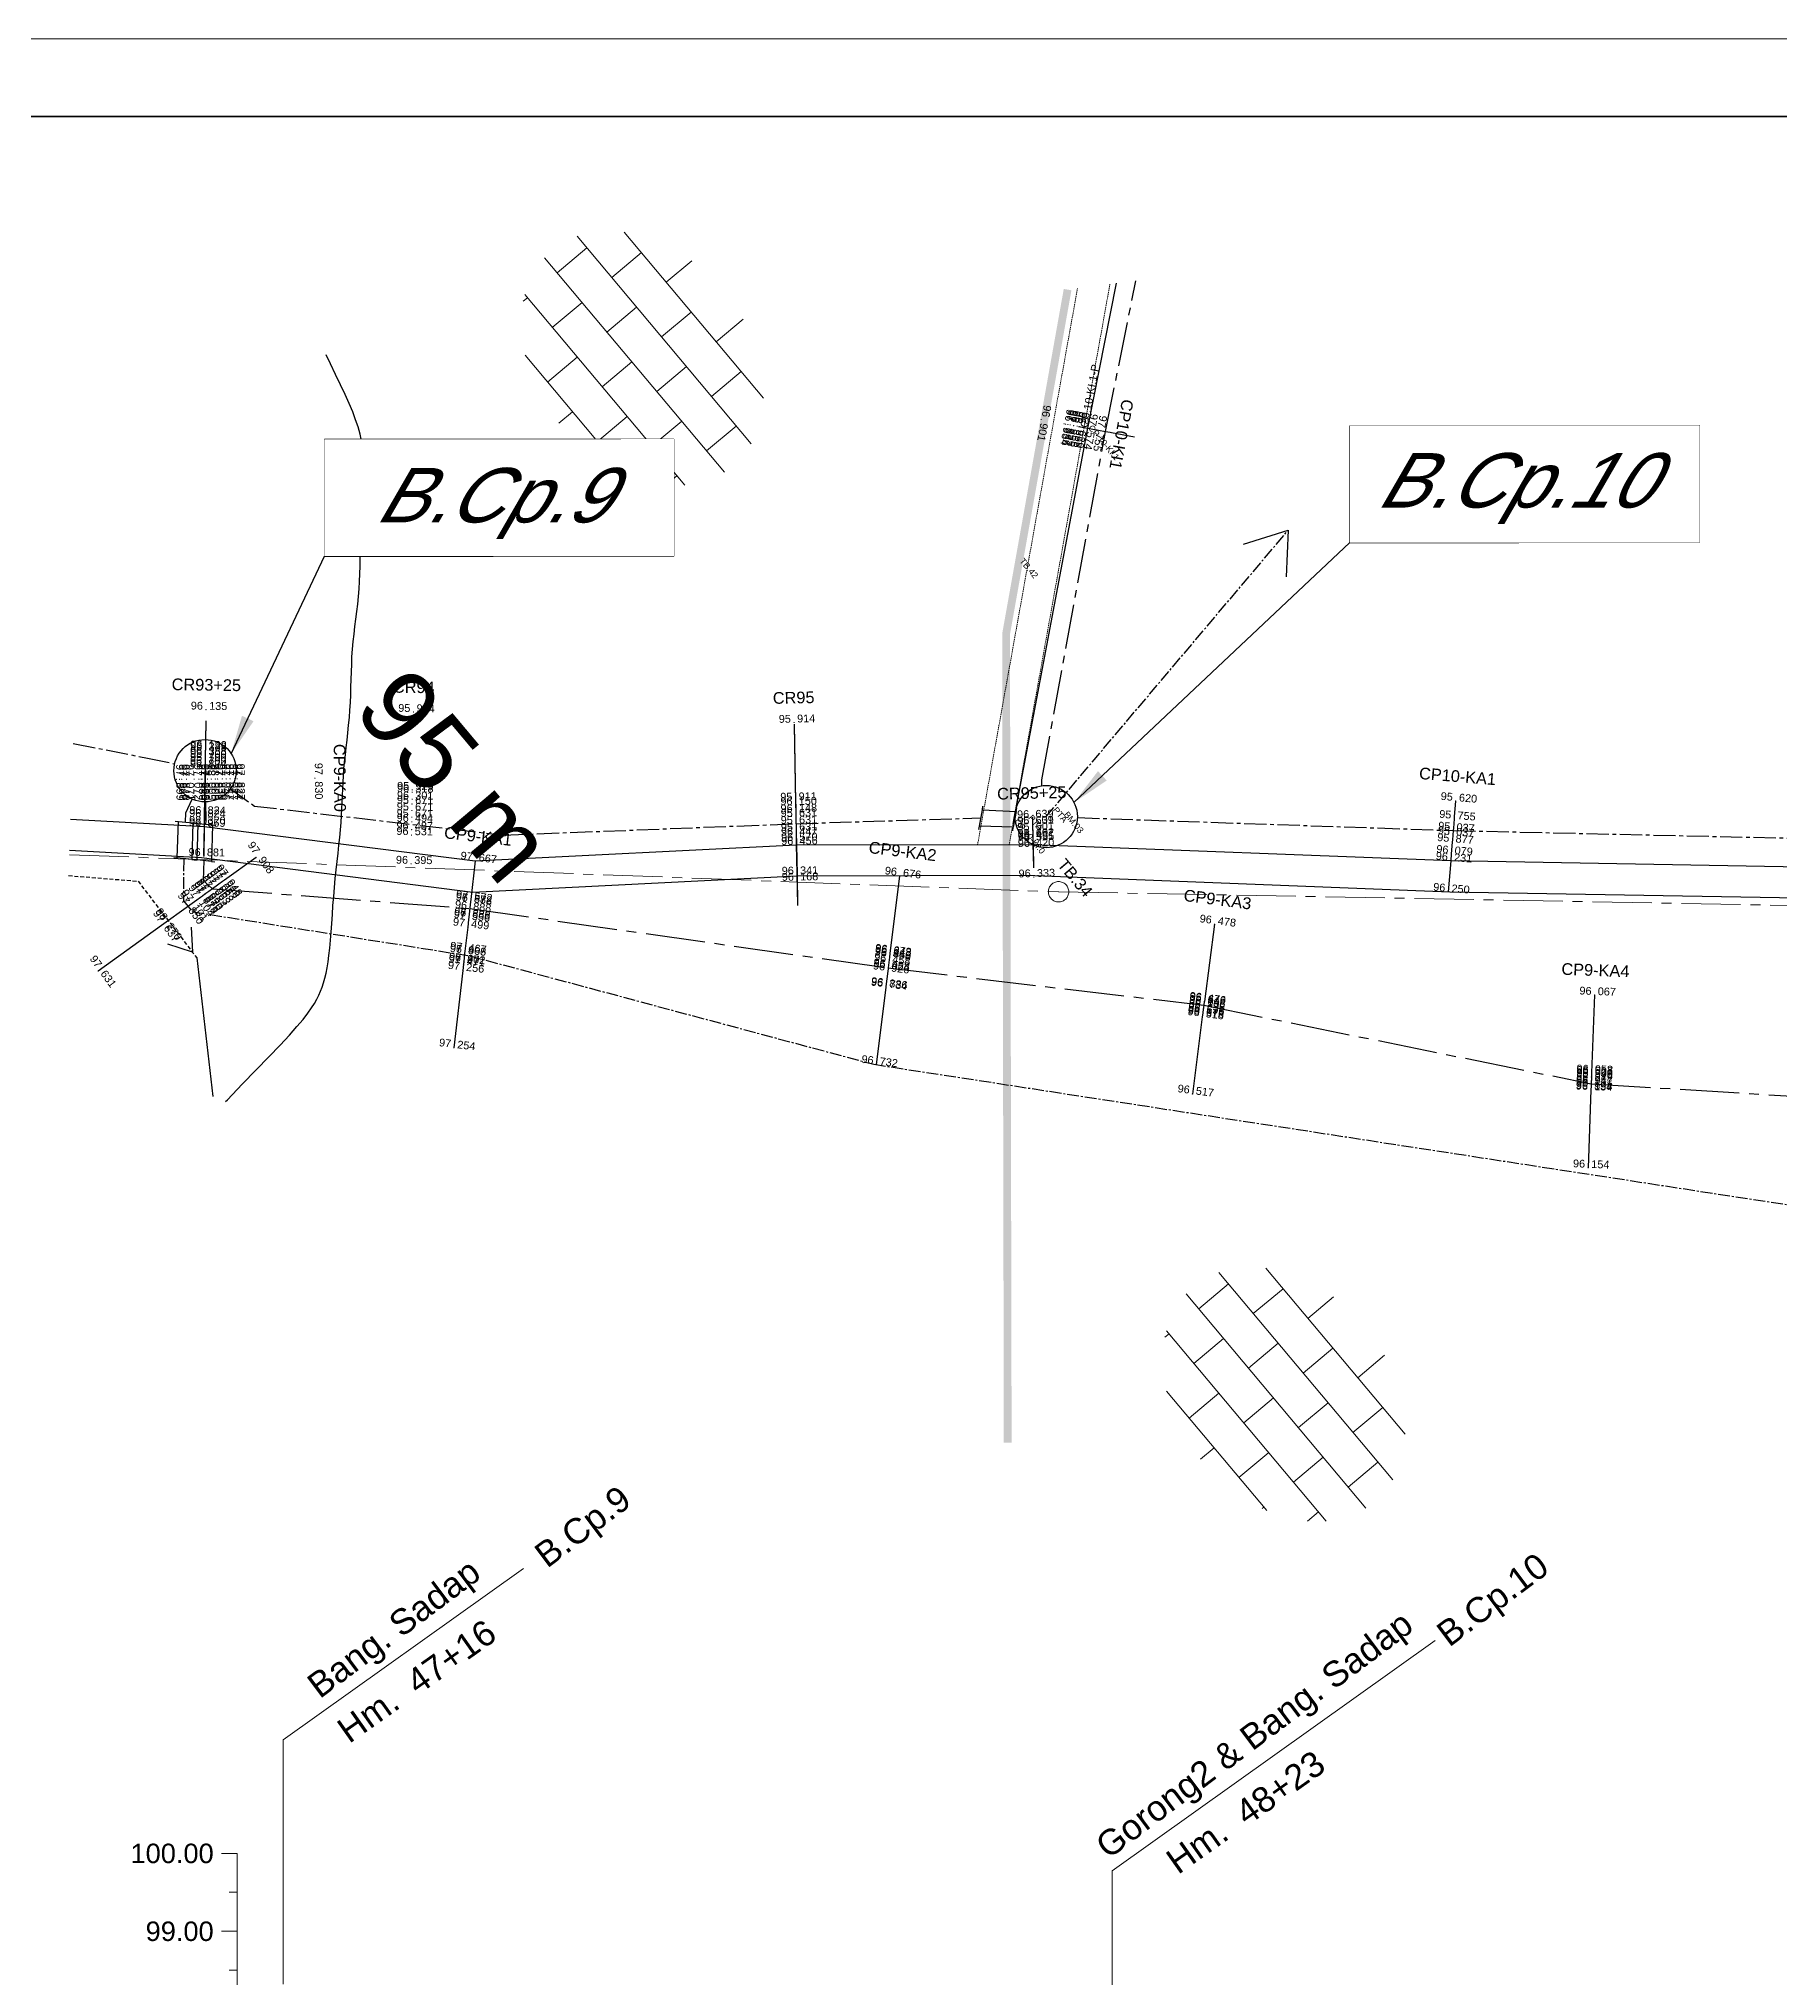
# Model space of a CAD drawing. Header units: inches. Extents: x 7 to 848, y 7 to 601.
# Drawn here: x 166.9 to 390.4, y 352.2 to 601.1 of the extents above; entities that cross this region are included whole.
import ezdxf
from ezdxf.enums import TextEntityAlignment as Align

# ---------------------------------------------------------------- set-up
doc = ezdxf.new("R2010")
doc.units = ezdxf.units.IN
doc.header["$MEASUREMENT"] = 0
doc.set_wipeout_variables(frame=1)
for name, pattern in [('ACAD_ISO14W100', [24, 12, -3, 0, -3, 0, -3, 0, -3]), ('CENTER2', [28.575, 19.05, -3.175, 3.175, -3.175]), ('DASHED', [0.75, 0.5, -0.25])]:
    doc.linetypes.add(name, pattern=pattern)
for name, color, linetype, lineweight in [('arsir', 8, 'Continuous', 9), ('BANGUNAN', 5, 'Continuous', 20), ('batas desa', 212, 'ACAD_ISO14W100', 20), ('Contour_Line_Major', 7, 'Continuous', 25), ('formlong', 7, 'Continuous', 20), ('JALAN', 242, 'Continuous', 25), ('JALAN DESA', 22, 'DASHED', 20), ('Kampung', 32, 'Continuous', 9), ('polygon', 6, 'CENTER2', 13), ('saluran kuarter', 5, 'CENTER2', 25), ('Saluran Pembuang', 1, 'DASHED', 30), ('Saluran sekunder', 5, 'CENTER2', 40), ('Saluran tersier', 5, 'CENTER2', 25), ('SAWAH', 3, 'Continuous', 9)]:
    doc.layers.add(name, color=color, linetype=linetype, lineweight=lineweight)
for name, color, linetype in [('CR1', 7, 'Continuous'), ('cross', 7, 'Continuous'), ('DETIL', 7, 'Continuous'), ('FeatureAttribs', 7, 'Continuous'), ('hideobjects', 1, 'Continuous'), ('ketcross', 7, 'Continuous'), ('LOGO BM', 5, 'Continuous'), ('no-cross', 7, 'Continuous'), ('spotheight', 7, 'Continuous'), ('TPOLYGON', 7, 'Continuous')]:
    doc.layers.add(name, color=color, linetype=linetype)
doc.styles.add('Arial TUR', font='arial.ttf')
doc.styles.get("Standard").update_dxf_attribs({"font": 'arial.ttf'})
doc.styles.add('Text', font='arial.ttf')
doc.dimstyles.new('ISO-25', dxfattribs={"dimtxt": 2.5, "dimasz": 2.5, "dimexe": 1.25, "dimexo": 0.625, "dimtad": 1, "dimtxsty": 'Standard', "dimcen": 2.5, "dimadec": 0, "dimazin": 0, "dimtfac": 1, "dimtmove": 0, "dimatfit": 3, "dimfxl": 1, "dimarcsym": 0})

# ---------------------------------------------------------------- blocks, each defined once
blk = doc.blocks.new('polatt')
at = {"layer": 'polygon', "color": 0, "const_width": 0.109}
blk.add_lwpolyline([(-0.05, 0, 1), (0.05, 0, 1)], format="xyb", close=True, dxfattribs=at)
at = {"layer": 'polygon', "color": 0}
blk.add_circle((0, 0), 2.62, dxfattribs=at)
at = {"layer": 'TPOLYGON', "color": 0}
blk.add_attdef('NOPOL', text='', height=3, dxfattribs=at).set_placement((0, 4.07), align=Align.CENTER)
blk = doc.blocks.new('FEATURE')
blk = doc.blocks.new('zatt1')
at = {"const_width": 0.075}
blk.add_lwpolyline([(-0.04, 0, 1), (0.04, 0, 1)], format="xyb", close=True, dxfattribs=at)
blk.add_attdef('0', text='', height=1).set_placement((-0.4, 0), align=Align.RIGHT)
blk.add_attdef('000', (0.4, 0), '', height=1)

msp = doc.modelspace()

# ---------------------------------------------------------------- hatches: boundary and pattern name
at = {"layer": 'SAWAH'}
h = msp.add_hatch(dxfattribs=at)
h.set_pattern_fill('AR-B816', color=256, scale=0.0245, angle=-50)
h.set_pattern_definition([(310, (-2578455.741, -1922034.192), (3.813675656, 3.200053836), []), (40, (-2578455.741, -1922034.192), (0.6136218196, 7.013729492), [4.9784, -4.9784])])
h.paths.add_polyline_path([(259.48, 551.7), (259.24, 550.93), (258.95, 550.19), (258.61, 549.49), (258.24, 548.81), (257.81, 548.17), (257.35, 547.56), (256.85, 546.99), (256.31, 546.47), (255.73, 545.98), (255.12, 545.54), (254.47, 545.15), (253.8, 544.8), (253.09, 544.49), (252.36, 544.24), (251.6, 544.03), (250.82, 543.87), (250.02, 543.77), (249.21, 543.71), (248.38, 543.71), (247.53, 543.75), (246.68, 543.85), (245.82, 543.99), (244.96, 544.19), (244.09, 544.43), (243.23, 544.72), (242.37, 545.06), (241.51, 545.45), (240.67, 545.88), (239.83, 546.35), (239.01, 546.87), (238.21, 547.43), (237.42, 548.03), (236.66, 548.66), (235.92, 549.33), (235.21, 550.03), (234.53, 550.76), (233.88, 551.53), (233.25, 552.31), (232.67, 553.13), (232.12, 553.96), (231.61, 554.81), (231.14, 555.68), (230.7, 556.56), (230.32, 557.46), (229.97, 558.36), (229.67, 559.26), (229.42, 560.17), (229.21, 561.08), (229.05, 561.99), (228.93, 562.88), (228.87, 563.77), (228.85, 564.65), (228.88, 565.52), (228.96, 566.37), (229.08, 567.19), (229.26, 568), (229.48, 568.78), (229.75, 569.53), (230.06, 570.26), (230.41, 570.95), (230.81, 571.61), (231.25, 572.24), (231.74, 572.82), (232.26, 573.37), (232.82, 573.88), (233.41, 574.34), (234.04, 574.76), (234.7, 575.13), (235.4, 575.46), (236.11, 575.74), (236.86, 575.97), (237.63, 576.15), (238.42, 576.28), (239.22, 576.36), (240.05, 576.39), (240.89, 576.37), (241.73, 576.3), (242.59, 576.18), (243.45, 576.01), (244.32, 575.79), (245.18, 575.53), (246.05, 575.21), (246.9, 574.85), (247.76, 574.44), (248.6, 573.98), (249.42, 573.49), (250.23, 572.95), (251.03, 572.37), (251.8, 571.76), (252.55, 571.11), (253.28, 570.42), (253.98, 569.7), (254.64, 568.95), (255.28, 568.18), (255.89, 567.38), (256.45, 566.55), (256.98, 565.71), (257.48, 564.85), (257.93, 563.97), (258.34, 563.09), (258.7, 562.19), (259.03, 561.29), (259.3, 560.38), (259.54, 559.47), (259.72, 558.56), (259.86, 557.66), (259.95, 556.77), (259.99, 555.88), (259.98, 555.01), (259.93, 554.15), (259.83, 553.31), (259.68, 552.5)])
h = msp.add_hatch(dxfattribs=at)
h.set_pattern_fill('AR-B816', color=256, scale=0.0245, angle=-50)
h.set_pattern_definition([(310, (-2578373.343, -1922167.2236), (3.813675656, 3.200053836), []), (40, (-2578373.343, -1922167.2236), (0.6136218196, 7.013729492), [4.9784, -4.9784])])
h.paths.add_polyline_path([(341.88, 418.67), (341.64, 417.9), (341.35, 417.16), (341.01, 416.45), (340.63, 415.78), (340.21, 415.13), (339.75, 414.53), (339.25, 413.96), (338.71, 413.44), (338.13, 412.95), (337.52, 412.51), (336.87, 412.11), (336.2, 411.76), (335.49, 411.46), (334.76, 411.21), (334, 411), (333.22, 410.84), (332.42, 410.74), (331.61, 410.68), (330.78, 410.68), (329.93, 410.72), (329.08, 410.82), (328.22, 410.96), (327.36, 411.16), (326.49, 411.4), (325.63, 411.69), (324.76, 412.03), (323.91, 412.42), (323.06, 412.85), (322.23, 413.32), (321.41, 413.84), (320.61, 414.4), (319.82, 414.99), (319.06, 415.63), (318.32, 416.3), (317.61, 417), (316.93, 417.73), (316.27, 418.49), (315.65, 419.28), (315.07, 420.1), (314.52, 420.93), (314.01, 421.78), (313.53, 422.65), (313.1, 423.53), (312.71, 424.43), (312.37, 425.33), (312.07, 426.23), (311.81, 427.14), (311.61, 428.05), (311.45, 428.95), (311.33, 429.85), (311.27, 430.74), (311.25, 431.62), (311.28, 432.49), (311.36, 433.33), (311.48, 434.16), (311.66, 434.97), (311.88, 435.75), (312.14, 436.5), (312.46, 437.23), (312.81, 437.92), (313.21, 438.58), (313.65, 439.21), (314.14, 439.79), (314.66, 440.34), (315.22, 440.84), (315.81, 441.31), (316.44, 441.73), (317.1, 442.1), (317.79, 442.43), (318.51, 442.71), (319.26, 442.94), (320.03, 443.12), (320.81, 443.25), (321.62, 443.33), (322.45, 443.36), (323.28, 443.34), (324.13, 443.27), (324.99, 443.15), (325.85, 442.98), (326.72, 442.76), (327.58, 442.49), (328.44, 442.18), (329.3, 441.82), (330.15, 441.41), (330.99, 440.95), (331.82, 440.46), (332.63, 439.92), (333.43, 439.34), (334.2, 438.73), (334.95, 438.07), (335.68, 437.39), (336.37, 436.67), (337.04, 435.92), (337.68, 435.15), (338.28, 434.35), (338.85, 433.52), (339.38, 432.68), (339.87, 431.82), (340.33, 430.94), (340.74, 430.06), (341.1, 429.16), (341.43, 428.25), (341.7, 427.35), (341.93, 426.44), (342.12, 425.53), (342.26, 424.63), (342.35, 423.73), (342.39, 422.85), (342.38, 421.98), (342.33, 421.12), (342.23, 420.28), (342.08, 419.47)])

# ---------------------------------------------------------------- linework, layer by layer
at = {"color": 52, "lineweight": 9}
msp.add_lwpolyline([(6.5, 7.08), (847.5, 7.08), (847.5, 601.08), (6.5, 601.08)], close=True, dxfattribs=at)
at = {"color": 94, "lineweight": 35}
msp.add_lwpolyline([(56.5, 17.08), (837.5, 17.08), (837.5, 591.08), (56.5, 591.08)], close=True, dxfattribs=at)
at = {"color": 3, "elevation": 107.91}
msp.add_lwpolyline([(292.09, 500.51), (301.62, 551.08), (305.31, 569.69)], dxfattribs=at)
at = {"layer": 'arsir'}
for points in [[(198.3, 351.28), (198.3, 382.65), (229.14, 404.66)], [(304.76, 334.46), (304.76, 365.83), (346.23, 395.43)]]:
    msp.add_lwpolyline(points, dxfattribs=at)
at = {"layer": 'BANGUNAN', "lineweight": 30}
for points in [[(184.42, 500.62), (184.86, 500.57)], [(186.68, 500.41), (186.57, 495.71), (184.7, 495.9), (184.86, 500.57), (186.68, 500.41)], [(186.68, 500.41), (187.12, 500.37)], [(186.95, 500.36), (187.39, 500.31)], [(189.21, 500.15), (189.1, 495.45), (187.23, 495.64), (187.39, 500.31), (189.21, 500.15)], [(189.21, 500.15), (189.64, 500.11)], [(184.26, 495.94), (184.7, 495.9)], [(186.57, 495.71), (186.88, 495.67)], [(186.88, 495.67), (187.23, 495.64)], [(189.1, 495.45), (189.53, 495.4)]]:
    msp.add_lwpolyline(points, dxfattribs=at)
at = {"layer": 'BANGUNAN', "lineweight": 30, "elevation": 159.02}
for points in [[(288.08, 502.09), (292.43, 501.87), (292.05, 499.84), (287.7, 499.99), (288.08, 502.09)], [(288.08, 502.09), (288.15, 502.54)], [(292.43, 501.87), (292.5, 502.32)], [(287.62, 499.54), (287.7, 499.99)], [(291.98, 499.39), (292.05, 499.84)]]:
    msp.add_lwpolyline(points, dxfattribs=at)
at = {"layer": 'BANGUNAN', "elevation": 159.02}
msp.add_lwpolyline([(293.22, 500.54), (293.3, 500.99)], dxfattribs=at)
at = {"layer": 'BANGUNAN', "lineweight": 30}
for centre in [(188.26, 507.1, 106.55), (296.28, 501.21)]:
    msp.add_circle(centre, 4, dxfattribs=at)
at = {"layer": 'batas desa', "ltscale": 0.3, "const_width": 1}
msp.add_lwpolyline([(291.34, 420.82), (291.13, 524.65), (299.03, 568.87)], dxfattribs=at)
at = {"layer": 'Contour_Line_Major'}
msp.add_polyline3d([(190.89, 464.61, 95), (191.13, 464.85, 95), (193.03, 466.83, 95), (194.83, 468.67, 95), (196.46, 470.36, 95), (197.89, 471.86, 95), (199.09, 473.15, 95), (200.06, 474.24, 95), (200.84, 475.17, 95), (201.46, 475.95, 95), (201.94, 476.63, 95), (202.31, 477.22, 95), (202.61, 477.76, 95), (202.86, 478.28, 95), (203.08, 478.79, 95), (203.29, 479.32, 95), (203.47, 479.88, 95), (203.64, 480.46, 95), (203.8, 481.1, 95), (203.93, 481.79, 95), (204.06, 482.55, 95), (204.17, 483.39, 95), (204.27, 484.32, 95), (204.36, 485.32, 95), (204.44, 486.38, 95), (204.53, 487.49, 95), (204.61, 488.64, 95), (204.69, 489.8, 95), (204.78, 490.96, 95), (204.88, 492.12, 95), (204.98, 493.26, 95), (205.1, 494.37, 95), (205.22, 495.45, 95), (205.34, 496.5, 95), (205.45, 497.53, 95), (205.56, 498.53, 95), (205.65, 499.5, 95), (205.73, 500.43, 95), (205.8, 501.34, 95), (205.84, 502.21, 95), (205.88, 503.07, 95), (205.91, 503.92, 95), (205.95, 504.76, 95), (205.99, 505.61, 95), (206.04, 506.46, 95), (206.1, 507.33, 95), (206.18, 508.23, 95), (206.28, 509.14, 95), (206.38, 510.07, 95), (206.49, 511.02, 95), (206.6, 511.98, 95), (206.7, 512.94, 95), (206.8, 513.92, 95), (206.87, 514.89, 95), (206.93, 515.87, 95), (206.97, 516.85, 95), (207, 517.83, 95), (207.02, 518.8, 95), (207.05, 519.78, 95), (207.09, 520.76, 95), (207.13, 521.73, 95), (207.2, 522.7, 95), (207.28, 523.67, 95), (207.39, 524.63, 95), (207.51, 525.6, 95), (207.63, 526.56, 95), (207.75, 527.53, 95), (207.86, 528.5, 95), (207.96, 529.46, 95), (208.04, 530.43, 95), (208.1, 531.4, 95), (208.14, 532.38, 95), (208.16, 533.36, 95), (208.18, 534.36, 95), (208.19, 535.36, 95), (208.2, 536.38, 95), (208.23, 537.41, 95), (208.27, 538.45, 95), (208.32, 539.52, 95), (208.39, 540.59, 95), (208.47, 541.67, 95), (208.54, 542.74, 95), (208.6, 543.79, 95), (208.64, 544.82, 95), (208.66, 545.82, 95), (208.65, 546.78, 95), (208.6, 547.7, 95), (208.51, 548.59, 95), (208.36, 549.46, 95), (208.17, 550.33, 95), (207.91, 551.23, 95), (207.6, 552.17, 95), (207.22, 553.16, 95), (206.76, 554.23, 95), (206.24, 555.39, 95), (205.65, 556.63, 95), (205.02, 557.95, 95), (204.36, 559.34, 95), (203.82, 560.5, 95)], dxfattribs=at)
at = {"layer": 'CR1'}
for points in [[(188.36, 513.5, -53.37), (188.28, 508.51, -53.37), (188.27, 508.21, -53.12), (188.27, 508.21, -53.12), (188.26, 507.21, -53.12), (188.26, 507.21, -53.81), (188.25, 506.91, -53.81), (188.16, 500.91, -52.68), (188.15, 500.61, -52.68), (188.15, 500.31, -52.48), (188.15, 500.31, -52.61), (188.14, 500.01, -52.55), (188.08, 496.21, -52.63)], [(263.91, 513.07, -53.8), (264.09, 503.07, -53.8), (264.1, 502.77, -53.56), (264.12, 501.87, -53.57), (264.13, 501.27, -54.08), (264.16, 499.47, -54.08), (264.17, 498.87, -53.27), (264.19, 498.17, -53.14), (264.19, 498.17, -53.29), (264.19, 497.67, -53.26), (264.27, 493.87, -53.37), (264.34, 489.87, -53.55)], [(294.51, 501.12, -53.16), (294.53, 500.32, -53.16), (294.53, 500.32, -54.19), (294.56, 498.72, -54.19), (294.56, 498.72, -53.33), (294.57, 498.42, -53.33), (294.57, 498.22, -53.14), (294.57, 498.22, -53.26), (294.58, 497.72, -53.37), (294.65, 494.72, -53.46)]]:
    msp.add_polyline3d(points, dxfattribs=at)
at = {"layer": 'cross'}
for points in [[(300.44, 551.3, 107.71), (301.62, 551.08, 107.53), (302.71, 550.88, 107.6), (303, 550.82, 107.59), (303, 550.82, 106.81), (303.89, 550.66, 106.83), (304.18, 550.61, 107.28), (304.48, 550.55, 107.29), (304.67, 550.51, 106.89), (307.62, 549.97, 106.86)], [(188.36, 513.43, 106.98), (188.28, 508.43, 106.98), (188.28, 508.13, 107.23), (188.28, 508.13, 107.23), (188.26, 507.13, 107.23), (188.26, 507.13, 106.55), (188.26, 506.83, 106.54), (188.17, 500.83, 107.67), (188.16, 500.53, 107.67), (188.16, 500.23, 107.87), (188.16, 500.23, 107.75), (188.15, 499.93, 107.8), (188.09, 496.13, 107.73)], [(263.91, 512.98, 107.33), (264.1, 502.99, 107.33), (264.11, 502.69, 107.57), (264.13, 501.79, 107.57), (264.14, 501.19, 107.06), (264.17, 499.39, 107.05), (264.18, 498.79, 107.87), (264.2, 498.09, 107.99), (264.2, 498.09, 107.85), (264.21, 497.59, 107.88), (264.28, 493.79, 107.76), (264.36, 489.79, 107.59)], [(348.86, 503.2, 106.62), (348.69, 501.21, 106.63), (348.67, 500.91, 106.75), (348.57, 499.71, 106.84), (348.54, 499.41, 106.04), (348.45, 498.22, 106.02), (348.42, 497.92, 106.88), (348.3, 496.42, 107.08), (348.23, 495.52, 107.23), (347.9, 491.54, 107.25)], [(294.51, 501.04, 107.97), (294.53, 500.24, 107.97), (294.53, 500.24, 106.93), (294.57, 498.64, 106.93), (294.57, 498.64, 107.79), (294.58, 498.34, 107.79), (294.58, 498.14, 107.99), (294.58, 498.14, 107.86), (294.6, 497.64, 107.75), (294.67, 494.64, 107.66)], [(194.82, 495.97, 108.31), (190.76, 493.05, 108.35), (190.52, 492.87, 108.35), (190.03, 492.52, 107.47), (189.22, 491.94, 107.47), (188.74, 491.58, 108.29), (188.25, 491.23, 108.32), (187.93, 491, 108.28), (187.68, 490.82, 108.28), (187.19, 490.47, 107.51), (186.3, 489.83, 107.5), (185.82, 489.48, 108.25), (182.98, 487.43, 108.67), (182.65, 487.2, 108.04), (174.54, 481.36, 108.03)], [(222.97, 495.51, 108.21), (222.39, 490.54, 108.12), (222.36, 490.24, 108.12), (222.36, 490.24, 107.43), (222.14, 488.3, 107.43), (222.14, 488.3, 108.1), (222.1, 488.01, 108.1), (221.99, 487.01, 108.04), (221.64, 483.93, 108.01), (221.6, 483.63, 108.01), (221.6, 483.63, 107.45), (221.48, 482.54, 107.45), (221.48, 482.54, 108.02), (221.44, 482.24, 108.02), (221.35, 481.45, 107.8), (220.21, 471.51, 107.8)], [(277.45, 493.57, 106.68), (276.22, 483.65, 106.67), (276.21, 483.55, 106.85), (276.17, 483.25, 106.85), (276.16, 483.15, 106.47), (275.99, 481.77, 106.46), (275.98, 481.67, 106.92), (275.94, 481.37, 106.93), (275.69, 479.38, 106.89), (275.68, 479.28, 106.73), (274.45, 469.36, 106.73)], [(317.88, 487.4, 106.48), (316.59, 477.48, 106.48), (316.58, 477.38, 106.65), (316.54, 477.08, 106.65), (316.53, 476.98, 106.2), (316.41, 476.09, 106.2), (316.4, 475.99, 106.67), (316.36, 475.69, 106.68), (316.33, 475.5, 106.52), (315.05, 465.58, 106.52)], [(366.7, 478.3, 106.07), (366.32, 468.3, 106.06), (366.32, 468.1, 106.31), (366.3, 467.8, 106.31), (366.3, 467.7, 105.95), (366.27, 466.9, 105.95), (366.26, 466.7, 106.34), (366.26, 466.5, 106.34), (366.24, 466.2, 106.34), (366.24, 466.1, 106.15), (365.87, 456.11, 106.15)]]:
    msp.add_polyline3d(points, dxfattribs=at)
at = {"layer": 'formlong'}
for p, q in [((192.37, 368.08), (190.37, 368.08)), ((192.37, 238.08), (192.37, 368.08)), ((192.37, 363.08), (191.37, 363.08)), ((192.37, 358.08), (190.37, 358.08)), ((192.37, 353.08), (191.37, 353.08))]:
    msp.add_line(p, q, dxfattribs=at)
at = {"layer": 'JALAN'}
for points in [[(171, 500.89), (188.15, 499.93), (222.97, 495.51), (264.18, 497.59), (294.6, 497.64)], [(170.86, 496.89), (187.79, 495.94), (222.63, 491.52), (264.32, 493.62), (293.75, 493.67)], [(294.6, 497.64), (348.23, 495.55), (398.03, 494.69), (449.51, 493.45), (499.8, 492.56), (552.23, 491.66), (598.13, 490.65), (652.62, 489.62), (702.89, 489.31), (731.35, 488.5)], [(293.75, 493.67), (348.12, 491.56), (397.95, 490.69), (449.42, 489.45), (499.73, 488.56), (552.15, 487.66), (598.04, 486.65), (652.57, 485.62), (702.82, 485.31), (731.3, 484.5)]]:
    msp.add_lwpolyline(points, dxfattribs=at)
at = {"layer": 'JALAN DESA', "ltscale": 0.3}
for points in [[(300.3, 569.03), (287.47, 497.63)], [(304.47, 569.58), (291.53, 497.63)]]:
    msp.add_lwpolyline(points, dxfattribs=at)
at = {"layer": 'Kampung', "lineweight": 18, "elevation": -72.84}
for points in [[(335.29, 551.39), (380.19, 551.41), (380.19, 536.39), (335.29, 536.39)], [(203.58, 549.65), (248.47, 549.67), (248.47, 534.65), (203.58, 534.65)]]:
    msp.add_lwpolyline(points, close=True, dxfattribs=at)
at = {"layer": 'polygon', "ltscale": 0.4, "elevation": 165}
msp.add_lwpolyline([(170.84, 496.31), (297.85, 491.54), (731.28, 483.5)], dxfattribs=at)
at = {"layer": 'saluran kuarter', "lineweight": 25, "ltscale": 0.08}
msp.add_lwpolyline([(296.28, 501.21), (327.35, 537.96)], dxfattribs=at)
at = {"layer": 'saluran kuarter', "linetype": 'Continuous', "lineweight": 25, "ltscale": 0.3}
msp.add_lwpolyline([(321.63, 536.2), (327.37, 537.97), (327.1, 531.97)], dxfattribs=at)
at = {"layer": 'saluran kuarter', "ltscale": 0.08}
msp.add_lwpolyline([(185.52, 495.72), (185.48, 490.38), (186.64, 488.99), (222.13, 483.35), (274.13, 469.4), (506.55, 433.69)], dxfattribs=at)
at = {"layer": 'Saluran Pembuang'}
msp.add_lwpolyline([(170.74, 493.63), (179.66, 492.91), (187.2, 483.06)], dxfattribs=at)
at = {"layer": 'Saluran Pembuang', "linetype": 'Continuous', "ltscale": 0.3}
msp.add_lwpolyline([(186.47, 487), (186.65, 483.78), (183.49, 484.83)], dxfattribs=at)
at = {"layer": 'Saluran Pembuang', "linetype": 'Continuous'}
msp.add_lwpolyline([(187.2, 483.06), (189.27, 465.27)], dxfattribs=at)
at = {"layer": 'Saluran sekunder', "lineweight": 30, "ltscale": 0.15}
for points, elevation in [([(171.34, 510.59), (180.85, 508.72), (184.36, 507.98)], 159.02), ([(191.51, 504.77), (194.59, 502.56), (226.58, 498.83), (264.15, 500.29), (287.89, 501.04)], 159.02), ([(300.28, 501.07), (348.54, 499.41), (398.04, 498.3), (449.72, 497.07), (499.75, 495.94), (552.26, 493.98), (594.21, 494.56)], 106.04)]:
    msp.add_lwpolyline(points, dxfattribs=dict(at, elevation=elevation))
at = {"layer": 'Saluran tersier', "ltscale": 0.3}
for points, elevation in [([(295.74, 505.17), (295.7, 505.91), (303.89, 550.66), (307.8, 570.01)], 106.83), ([(188.31, 503.1), (188.35, 500.68), (188.33, 500.23)], 107.47)]:
    msp.add_lwpolyline(points, dxfattribs=dict(at, elevation=elevation))
msp.add_lwpolyline([(185.77, 500.49), (185.8, 501.7), (186.6, 503.46)], dxfattribs=at)
at = {"layer": 'Saluran tersier', "ltscale": 0.4, "elevation": 107.47}
msp.add_lwpolyline([(188.12, 495.55), (188.01, 492.98), (189.22, 491.94), (222.26, 489.4), (275.99, 481.77), (316.53, 476.98), (366.27, 466.9), (414.89, 463.91), (464.17, 457.21), (504.41, 451.2)], dxfattribs=at)

# ---------------------------------------------------------------- block references
at = {"layer": 'FeatureAttribs'}
ref = msp.add_blockref('FEATURE', (207.1, 514.89), dxfattribs=dict(at, rotation=310.0000000000973))
ref.add_attrib('NAME', '95 m', (207.1, 514.89), dxfattribs={"height": 9.658, "rotation": 310})
at = {"layer": 'hideobjects'}
for p, rotation, values in [((298.58, 551.64, 96.93), 259.5322221978091, {'0': '96', '000': '934'}), ((298.77, 551.6, 97.34), 259.5322221978091, {'0': '97', '000': '336'}), ((299.07, 551.55, 97.33), 259.5322221978091, {'0': '97', '000': '327'}), ((299.81, 551.41, 96.85), 259.5322221978091, {'0': '96', '000': '855'}), ((300.25, 551.33, 96.85), 259.5322221978091, {'0': '96', '000': '855'}), ((188.3, 509.73, 96.39), 359.1249999421963, {'0': '96', '000': '389'}), ((184.97, 505.99, 97.85), 270.498333268315, {'0': '97', '000': '847'}), ((185.27, 505.99, 97.85), 270.498333268315, {'0': '97', '000': '848'}), ((188.27, 507.53, 96.82), 359.1249999421963, {'0': '96', '000': '824'}), ((188.28, 508.33, 95.7), 359.1249999421963, {'0': '95', '000': '700'}), ((188.29, 509.13, 96.39), 359.1249999421963, {'0': '96', '000': '388'}), ((186.87, 506.01, 97.07), 270.498333268315, {'0': '97', '000': '072'}), ((187.77, 506.01, 97.83), 270.498333268315, {'0': '97', '000': '829'}), ((187.87, 506.01, 98), 270.498333268315, {'0': '97', '000': '999'}), ((189.07, 506.02, 98), 270.498333268315, {'0': '98', '000': '005'}), ((189.57, 506.03, 97.84), 270.498333268315, {'0': '97', '000': '839'}), ((190.47, 506.04, 97.05), 270.498333268315, {'0': '97', '000': '046'}), ((191.47, 506.05, 97.05), 270.498333268315, {'0': '97', '000': '047'}), ((192.07, 506.05, 97.84), 270.498333268315, {'0': '97', '000': '837'}), ((214.86, 504.33, 96.32), 359.1383333852837, {'0': '96', '000': '318'}), ((214.84, 502.83, 95.67), 359.1383333852837, {'0': '95', '000': '671'}), ((264.11, 502.69, 96.15), 1.098333350299241, {'0': '96', '000': '150'}), ((188.15, 499.93, 96.96), 359.1249999421963, {'0': '96', '000': '959'}), ((188.17, 501.13, 96.82), 359.1249999421963, {'0': '96', '000': '824'}), ((214.81, 501.13, 95.67), 359.1383333852837, {'0': '95', '000': '671'}), ((264.14, 501.19, 95.63), 1.098333350299241, {'0': '95', '000': '631'}), ((264.17, 499.39, 95.63), 1.098333350299241, {'0': '95', '000': '631'}), ((294.53, 500.24, 96.64), 1.432222242271178, {'0': '96', '000': '639'}), ((294.53, 500.24, 95.6), 1.432222242271178, {'0': '95', '000': '601'}), ((348.54, 499.41, 96.04), 355.3113889504028, {'0': '95', '000': '037'}), ((348.67, 500.91, 96.75), 355.3113889504028, {'0': '95', '000': '755'}), ((214.78, 498.83, 96.53), 359.1383333852837, {'0': '96', '000': '531'}), ((264.2, 498.09, 96.57), 1.098333350299241, {'0': '96', '000': '570'}), ((294.57, 498.64, 96.46), 1.432222242271178, {'0': '96', '000': '462'}), ((294.57, 498.64, 95.6), 1.432222242271178, {'0': '95', '000': '601'}), ((294.58, 498.14, 96.53), 1.432222242271178, {'0': '96', '000': '535'}), ((348.42, 497.92, 96.88), 355.3113889504028, {'0': '95', '000': '877'}), ((348.5, 498.81, 96.04), 355.3113889504028, {'0': '95', '000': '037'}), ((348.23, 495.52, 97.23), 355.3113889504028, {'0': '96', '000': '231'}), ((187.68, 490.82, 97.88), 305.7672221806832, {'0': '97', '000': '878'}), ((188.25, 491.23, 97.92), 305.7672221806832, {'0': '97', '000': '920'}), ((189.22, 491.94, 97.06), 305.7672221806832, {'0': '97', '000': '063'}), ((190.03, 492.52, 97.06), 305.7672221806832, {'0': '97', '000': '063'}), ((190.52, 492.87, 97.95), 305.7672221806832, {'0': '97', '000': '948'}), ((264.29, 492.99, 96.17), 1.098333350299241, {'0': '96', '000': '168'}), ((185.82, 489.48, 97.85), 305.7672221806832, {'0': '97', '000': '850'}), ((187.19, 490.47, 97.1), 305.7672221806832, {'0': '97', '000': '104'}), ((222.36, 490.24, 97.57), 353.4419444859905, {'0': '97', '000': '572'}), ((222.36, 490.24, 96.89), 353.4419444859905, {'0': '96', '000': '888'}), ((182.65, 487.2, 97.64), 305.7672221806832, {'0': '97', '000': '637'}), ((222.14, 488.3, 96.89), 353.4419444859905, {'0': '96', '000': '888'}), ((222.14, 488.3, 97.56), 353.4419444859905, {'0': '97', '000': '556'}), ((221.44, 482.24, 97.47), 353.4419444859905, {'0': '97', '000': '471'}), ((221.48, 482.54, 97.47), 353.4419444859905, {'0': '97', '000': '472'}), ((221.6, 483.63, 97.47), 353.4419444859905, {'0': '97', '000': '466'}), ((221.6, 483.63, 96.9), 353.4419444859905, {'0': '96', '000': '903'}), ((275.98, 481.67, 96.92), 352.9316666105465, {'0': '96', '000': '924'}), ((275.99, 481.77, 96.46), 352.9316666105465, {'0': '96', '000': '458'}), ((276.16, 483.15, 96.46), 352.9316666105465, {'0': '96', '000': '458'}), ((276.17, 483.25, 96.85), 352.9316666105465, {'0': '96', '000': '846'}), ((276.21, 483.55, 96.85), 352.9316666105465, {'0': '96', '000': '848'}), ((275.68, 479.28, 96.73), 352.9316666105465, {'0': '96', '000': '734'}), ((316.53, 476.98, 96.2), 352.6038888411708, {'0': '96', '000': '196'}), ((316.54, 477.08, 96.65), 352.6038888411708, {'0': '96', '000': '648'}), ((316.58, 477.38, 96.65), 352.6038888411708, {'0': '96', '000': '649'}), ((316.33, 475.5, 96.52), 352.6038888411708, {'0': '96', '000': '518'}), ((316.36, 475.69, 96.68), 352.6038888411708, {'0': '96', '000': '676'}), ((316.4, 475.99, 96.67), 352.6038888411708, {'0': '96', '000': '675'}), ((316.47, 476.54, 96.2), 352.6038888411708, {'0': '96', '000': '196'}), ((366.27, 466.9, 95.95), 357.8616666688699, {'0': '95', '000': '947'}), ((366.3, 467.7, 95.95), 357.8616666688699, {'0': '95', '000': '949'}), ((366.3, 467.8, 96.31), 357.8616666688699, {'0': '96', '000': '306'}), ((366.32, 468.1, 96.31), 357.8616666688699, {'0': '96', '000': '307'}), ((366.24, 466.1, 96.15), 357.8616666688699, {'0': '96', '000': '154'}), ((366.26, 466.5, 96.34), 357.8616666688699, {'0': '96', '000': '339'}), ((366.26, 466.7, 96.34), 357.8616666688699, {'0': '96', '000': '339'})]:
    msp.add_blockref('zatt1', p, dxfattribs=dict(at, rotation=rotation)).add_auto_attribs(values)
at = {"layer": 'polygon', "xscale": 0.5000000000017114, "yscale": 0.5000000000017114, "zscale": 0.5000000000017114, "rotation": 309.9999999997884}
msp.add_blockref('polatt', (297.87, 491.55, 108.42), dxfattribs=at).add_auto_attribs({'NOPOL': 'TB.34'})
at = {"layer": 'spotheight'}
for p, rotation, values in [((295.63, 552.19, 96.9), 259.5322221978091, {'0': '96', '000': '901'}), ((299.36, 551.5, 96.85), 259.5322221978091, {'0': '96', '000': '855'}), ((300.54, 551.28, 97.64), 259.5322221978091, {'0': '97', '000': '639'}), ((301.62, 551.08, 97.57), 259.5322221978091, {'0': '97', '000': '574'}), ((302.8, 550.86, 97.75), 259.5322221978091, {'0': '97', '000': '755'}), ((188.38, 514.93, 96.14), 359.1249999421963, {'0': '96', '000': '135'}), ((215.02, 514.63, 95.93), 359.1383333852837, {'0': '95', '000': '934'}), ((263.9, 513.28, 95.91), 1.098333350299241, {'0': '95', '000': '914'}), ((188.31, 509.93, 96.13), 359.1249999421963, {'0': '96', '000': '132'}), ((184.57, 505.99, 97.9), 270.498333268315, {'0': '97', '000': '899'}), ((185.87, 506, 97.07), 270.498333268315, {'0': '97', '000': '071'}), ((188.27, 507.83, 95.7), 359.1249999421963, {'0': '95', '000': '700'}), ((188.29, 508.83, 95.7), 359.1249999421963, {'0': '95', '000': '700'}), ((187.47, 506.01, 97.83), 270.498333268315, {'0': '97', '000': '830'}), ((188.57, 506.02, 98), 270.498333268315, {'0': '98', '000': '005'}), ((189.87, 506.03, 97.84), 270.498333268315, {'0': '97', '000': '839'}), ((190.97, 506.04, 97.05), 270.498333268315, {'0': '97', '000': '047'}), ((192.37, 506.05, 97.83), 270.498333268315, {'0': '97', '000': '827'}), ((202.37, 506.14, 97.83), 270.498333268315, {'0': '97', '000': '830'}), ((214.87, 504.63, 95.93), 359.1383333852837, {'0': '95', '000': '929'}), ((214.83, 501.98, 95.67), 359.1383333852837, {'0': '95', '000': '671'}), ((214.85, 503.43, 96.3), 359.1383333852837, {'0': '96', '000': '301'}), ((264.1, 503.29, 95.91), 1.098333350299241, {'0': '95', '000': '911'}), ((264.13, 501.79, 96.15), 1.098333350299241, {'0': '96', '000': '148'}), ((348.86, 503.2, 96.62), 355.3113889504028, {'0': '95', '000': '620'}), ((188.16, 500.23, 98.32), 359.1249999421963, {'0': '98', '000': '320'}), ((188.18, 501.53, 96.82), 359.1249999421963, {'0': '96', '000': '824'}), ((214.79, 499.53, 96.49), 359.1383333852837, {'0': '96', '000': '487'}), ((214.81, 500.53, 96.49), 359.1383333852837, {'0': '96', '000': '494'}), ((264.15, 500.29, 95.63), 1.098333350299241, {'0': '95', '000': '631'}), ((294.51, 501.04, 96.64), 1.432222242271178, {'0': '96', '000': '639'}), ((294.55, 499.44, 95.6), 1.432222242271178, {'0': '95', '000': '601'}), ((194.82, 495.97, 97.91), 305.7672221806832, {'0': '97', '000': '908'}), ((264.18, 498.79, 96.45), 1.098333350299241, {'0': '96', '000': '447'}), ((264.21, 497.59, 96.46), 1.098333350299241, {'0': '96', '000': '456'}), ((294.58, 498.34, 96.46), 1.432222242271178, {'0': '96', '000': '461'}), ((294.6, 497.34, 96.42), 1.432222242271178, {'0': '96', '000': '420'}), ((188.09, 496.13, 96.88), 359.1249999421963, {'0': '96', '000': '881'}), ((214.72, 495.14, 96.39), 359.1383333852837, {'0': '96', '000': '395'}), ((222.97, 495.51, 97.67), 353.4419444859905, {'0': '97', '000': '667'}), ((348.3, 496.42, 97.08), 355.3113889504028, {'0': '96', '000': '079'}), ((187.93, 491, 97.88), 305.7672221806832, {'0': '97', '000': '878'}), ((188.74, 491.58, 97.88), 305.7672221806832, {'0': '97', '000': '884'}), ((189.63, 492.23, 97.06), 305.7672221806832, {'0': '97', '000': '063'}), ((190.76, 493.05, 97.95), 305.7672221806832, {'0': '97', '000': '948'}), ((264.28, 493.79, 96.34), 1.098333350299241, {'0': '96', '000': '341'}), ((277.45, 493.57, 96.68), 352.9316666105465, {'0': '96', '000': '676'}), ((294.7, 493.44, 96.33), 1.432222242271178, {'0': '96', '000': '333'}), ((186.3, 489.83, 97.1), 305.7672221806832, {'0': '97', '000': '101'}), ((222.25, 489.25, 96.89), 353.4419444859905, {'0': '96', '000': '888'}), ((222.39, 490.54, 97.57), 353.4419444859905, {'0': '97', '000': '572'}), ((347.9, 491.54, 97.25), 355.3113889504028, {'0': '96', '000': '250'}), ((182.98, 487.43, 98.27), 305.7672221806832, {'0': '98', '000': '270'}), ((221.99, 487.01, 97.5), 353.4419444859905, {'0': '97', '000': '499'}), ((222.1, 488.01, 97.56), 353.4419444859905, {'0': '97', '000': '556'}), ((317.88, 487.4, 96.48), 352.6038888411708, {'0': '96', '000': '478'}), ((174.54, 481.36, 97.63), 305.7672221806832, {'0': '97', '000': '631'}), ((221.48, 482.54, 96.9), 353.4419444859905, {'0': '96', '000': '901'}), ((221.64, 483.93, 97.47), 353.4419444859905, {'0': '97', '000': '467'}), ((276.08, 482.46, 96.46), 352.9316666105465, {'0': '96', '000': '458'}), ((276.22, 483.65, 96.67), 352.9316666105465, {'0': '96', '000': '673'}), ((221.35, 481.45, 97.26), 353.4419444859905, {'0': '97', '000': '256'}), ((275.69, 479.38, 96.89), 352.9316666105465, {'0': '96', '000': '886'}), ((275.94, 481.37, 96.93), 352.9316666105465, {'0': '96', '000': '926'}), ((316.59, 477.48, 96.48), 352.6038888411708, {'0': '96', '000': '476'}), ((366.7, 478.3, 96.07), 357.8616666688699, {'0': '96', '000': '067'}), ((316.41, 476.09, 96.2), 352.6038888411708, {'0': '96', '000': '196'}), ((220.21, 471.51, 97.25), 353.4419444859905, {'0': '97', '000': '254'}), ((274.45, 469.36, 96.73), 352.9316666105465, {'0': '96', '000': '732'}), ((366.29, 467.3, 95.95), 357.8616666688699, {'0': '95', '000': '949'}), ((366.32, 468.3, 96.06), 357.8616666688699, {'0': '96', '000': '058'}), ((315.05, 465.58, 96.52), 352.6038888411708, {'0': '96', '000': '517'}), ((366.24, 466.2, 96.34), 357.8616666688699, {'0': '96', '000': '338'}), ((365.87, 456.11, 96.15), 357.8616666688699, {'0': '96', '000': '154'})]:
    msp.add_blockref('zatt1', p, dxfattribs=dict(at, rotation=rotation)).add_auto_attribs(values)

# ---------------------------------------------------------------- texts
at = {"layer": 'DETIL'}
for s, p in [('CP.10-KI.1', (301.62, 551.08, 107.73)), ('TB.42', (292.8, 533.98, 107.75)), ('CP.10-KI.0', (292.09, 500.51, 107.91)), ('PTA', (293.92, 501.01, 107.91)), ('PTA', (297.08, 502.02, 107.63)), ('BM.03', (298.48, 501.44, 107.91))]:
    msp.add_text(s, height=0.8, rotation=310, dxfattribs=at).set_placement(p)
at = {"layer": 'formlong', "style": 'Arial TUR'}
for s, p in [('100.00', (189.37, 368.08)), ('99.00', (189.37, 358.08))]:
    msp.add_text(s, height=2.5, dxfattribs=at).set_placement(p, align=Align.MIDDLE_RIGHT)
at = {"layer": 'ketcross'}
msp.add_text('CP.10-KI.1-P', height=1, rotation=79.5321, dxfattribs=at).set_placement((301.62, 551.08, 107.53))
at = {"layer": 'LOGO BM', "color": 7, "ltscale": 2}
for s, p in [('B.Cp.9', (232.18, 404.61)), ('B.Cp.10', (348.03, 394.48))]:
    msp.add_text(s, height=3.24, rotation=36.885, dxfattribs=at).set_placement(p)
for s, rotation, p in [('Bang. Sadap ', 36.885, (213.96, 396.09)), ('Gorong2 & Bang. Sadap ', 36.885, (324.46, 382.43)), ('Hm.  47+16', 35.2295, (216.37, 388.89)), ('Hm.  48+23', 35.2295, (322.82, 372.07))]:
    msp.add_text(s, height=3.24, rotation=rotation, dxfattribs=at).set_placement(p, align=Align.CENTER)
at = {"layer": 'no-cross'}
for s, rotation, p in [('CP10-KI1', 259.5322, (304.77, 550.5)), ('CR93+25', 359.125, (188.41, 516.93)), ('CR94', 359.1383, (215.05, 516.63)), ('CR95', 1.0983, (263.87, 515.28)), ('CP9-KA0', 270.4983, (204.37, 506.16)), ('CP10-KA1', 355.3114, (349.02, 505.19)), ('CR95+25', 1.4322, (294.46, 503.04)), ('CP9-KA1', 353.4419, (223.19, 497.49)), ('CP9-KA2', 352.9317, (277.7, 495.56)), ('CP9-KA3', 352.6039, (318.14, 489.38)), ('CP9-KA4', 357.8617, (366.77, 480.29))]:
    msp.add_text(s, height=1.5, rotation=rotation, dxfattribs=at).set_placement(p, align=Align.BOTTOM_CENTER)

# ---------------------------------------------------------------- leaders
at = {"layer": 'arsir', "color": 5, "lineweight": 13}
for points in [[(299.85, 503.01, -72.84), (335.29, 536.39, -72.84), (356.97, 536.39, -72.84)], [(191.61, 509.28, -72.84), (203.58, 534.65, -72.84), (225.25, 534.65, -72.84)]]:
    msp.add_leader(points, dimstyle='ISO-25', override={"dimasz": 5}, dxfattribs=at)

# ---------------------------------------------------------------- next in the draw order: wipeouts: each hides what was drawn before it
at = {"color": 5, "lineweight": 13}
for points in [[(335.29, 551.39), (380.19, 551.41), (380.19, 536.39), (335.29, 536.39)], [(203.58, 549.65), (248.47, 549.67), (248.47, 534.65), (203.58, 534.65)]]:
    msp.add_wipeout(points, dxfattribs=at).translate(0, 0, -72.84).dxf.layer = 'arsir'

# ---------------------------------------------------------------- next in the draw order: texts
at = {"layer": 'BANGUNAN', "lineweight": 20, "style": 'Text', "oblique": 30}
for s, p in [('B.Cp.10', (338.52, 540.88, -39.71)), ('B.Cp.9', (209.92, 538.97, -39.71))]:
    msp.add_text(s, height=6.999, rotation=360, dxfattribs=at).set_placement(p)

doc.saveas('drawing.dxf')
